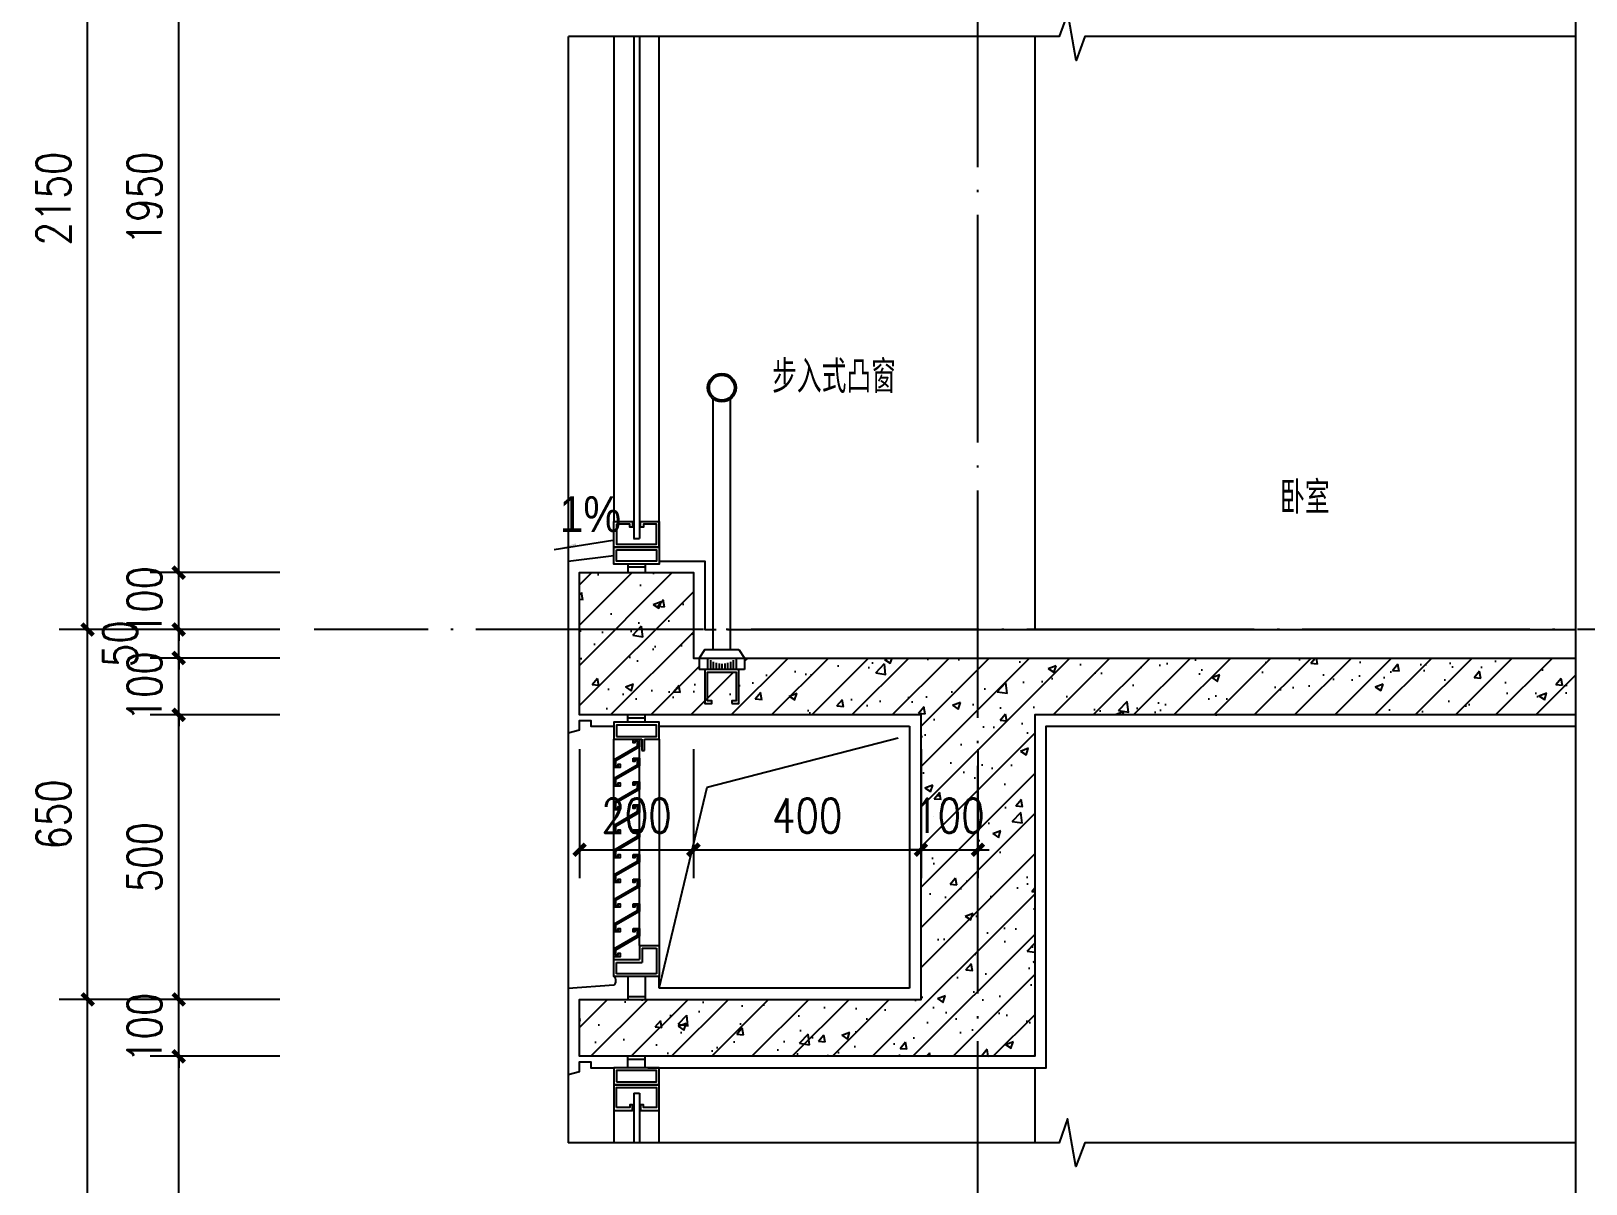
# Model space of a CAD drawing. Extents: x 718358 to 1668613, y -348838 to -159582.
# Drawn here: x 838626 to 841359, y -330891 to -328865 of the extents above; entities that cross this region are included whole.
import ezdxf

# ---------------------------------------------------------------- set-up
doc = ezdxf.new("R2010")
doc.units = 0
doc.header["$LTSCALE"] = 1000
doc.linetypes.add('DOTE', pattern=[2.42, 2, -0.2, 0.02, -0.2])
for name, color, linetype in [('建-可见线', 7, 'Continuous'), ('建-图例填充', 251, 'Continuous'), ('建-墙体', 2, 'Continuous'), ('建-尺寸', 73, 'Continuous'), ('建-房间名', 7, 'Continuous'), ('建-楼梯-护栏', 163, 'Continuous'), ('建-符号', 3, 'Continuous'), ('建-轮廓线', 7, 'Continuous'), ('建-轴网', 14, 'DOTE'), ('建-门窗剖', 4, 'Continuous'), ('建-阳台', 5, 'Continuous')]:
    doc.layers.add(name, color=color, linetype=linetype)
doc.styles.add('_TCH_DIM', font='gt单线西文.shx', dxfattribs={"width": 0.8, "bigfont": 'gt单线中文.shx'})
doc.styles.add('_TCH_SPACE', font='gt单线西文.shx', dxfattribs={"width": 0.8, "height": 5, "bigfont": 'gt单线中文.shx'})
doc.styles.add('DIM_FONT', font='SIMPLEX.shx', dxfattribs={"width": 0.8, "bigfont": 'GBCBIG.shx'})
doc.dimstyles.new('DIMN20', dxfattribs={"dimscale": 0.2, "dimtxt": 300, "dimasz": 100, "dimexe": 250, "dimexo": 300, "dimgap": 150, "dimtad": 1, "dimdec": 0, "dimzin": 0, "dimdsep": 46, "dimtxsty": 'DIM_FONT', "dimblk": 'ARCHTICK', "dimcen": 0.09, "dimdle": 1, "dimclrt": 7, "dimazin": 2, "dimtfac": 1, "dimtdec": 0, "dimtix": 1, "dimtmove": 2, "dimatfit": 3, "dimldrblk": 'ARCHTICK', "dimfxl": 1, "dimtolj": 1, "dimtzin": 0, "dimarcsym": 0})

# ---------------------------------------------------------------- blocks, each defined once
blk = doc.blocks.new('erff')
at = {"layer": '建-门窗剖'}
for p, q in [((462192.4, 68441.5), (462192.4, 68454.4)), ((462222.4, 68441.5), (462222.4, 68454.4)), ((462192.4, 68449.4), (462222.4, 68449.4)), ((462216.8, 68411.5), (462216.8, 68392.1)), ((462221.2, 68392.1), (462221.2, 68411.5)), ((462216.8, 68392.1), (462221.2, 68392.1))]:
    blk.add_line(p, q, dxfattribs=at)
blk.add_lwpolyline([(462221.2, 68411.5), (462247.4, 68411.5), (462247.4, 68441.5), (462167.4, 68441.5), (462167.4, 68411.5), (462216.8, 68411.5)], dxfattribs=at)
blk.add_lwpolyline([(462172.4, 68416.5), (462242.4, 68416.5), (462242.4, 68436.5), (462172.4, 68436.5)], close=True, dxfattribs=at)
blk = doc.blocks.new('edffd')
at = {"layer": '建-门窗剖'}
for p, q in [((462212.4, 66249.4), (462247.4, 66249.4)), ((462212.4, 66249.4), (462212.4, 66224.4)), ((462217.4, 66244.4), (462242.4, 66244.4)), ((462217.4, 66244.4), (462217.4, 66219.4)), ((462242.4, 66244.4), (462242.4, 66199.4)), ((462247.4, 66249.4), (462247.4, 66194.4)), ((462167.4, 66194.4), (462167.4, 66224.4)), ((462167.4, 66224.4), (462212.4, 66224.4)), ((462172.4, 66199.4), (462172.4, 66219.4)), ((462172.4, 66219.4), (462217.4, 66219.4)), ((462247.4, 66194.4), (462167.4, 66194.4)), ((462242.4, 66199.4), (462172.4, 66199.4)), ((462192.4, 66194.4), (462192.4, 66154.4)), ((462222.4, 66194.4), (462222.4, 66154.4)), ((462192.4, 66159.4), (462222.4, 66159.4))]:
    blk.add_line(p, q, dxfattribs=at)
blk = doc.blocks.new('fghghsadtdsf')
at = {"layer": '建-门窗剖'}
for p, q in [((845546.3, -328368.8), (845546.3, -327981.7)), ((845591.3, -328343.8), (845591.3, -327981.7)), ((845626.3, -327981.7), (845626.3, -328343.8))]:
    blk.add_line(p, q, dxfattribs=at)
for points in [[(845580.3, -327981.7), (845591.3, -327981.7), (845591.3, -327995.2), (845549.3, -328019.4), (845549.3, -328028.2), (845554.3, -328028.2), (845554.3, -328025.2), (845557.3, -328025.2), (845557.3, -328031.2), (845546.3, -328031.2), (845546.3, -328017.7), (845588.3, -327993.5), (845588.3, -327984.7), (845583.3, -327984.7), (845583.3, -327987.7), (845580.3, -327987.7)], [(845580.3, -328014.7), (845591.3, -328014.7), (845591.3, -328028.2), (845549.3, -328052.5), (845549.3, -328061.2), (845554.3, -328061.2), (845554.3, -328058.2), (845557.3, -328058.2), (845557.3, -328064.2), (845546.3, -328064.2), (845546.3, -328050.7), (845588.3, -328026.5), (845588.3, -328017.7), (845583.3, -328017.7), (845583.3, -328020.7), (845580.3, -328020.7)], [(845580.3, -328056.5), (845591.3, -328056.5), (845591.3, -328069.9), (845549.3, -328094.2), (845549.3, -328102.9), (845554.3, -328102.9), (845554.3, -328099.9), (845557.3, -328099.9), (845557.3, -328105.9), (845546.3, -328105.9), (845546.3, -328092.4), (845588.3, -328068.2), (845588.3, -328059.5), (845583.3, -328059.5), (845583.3, -328062.5), (845580.3, -328062.5)], [(845580.3, -328097), (845591.3, -328097), (845591.3, -328110.5), (845549.3, -328134.7), (845549.3, -328143.5), (845554.3, -328143.5), (845554.3, -328140.5), (845557.3, -328140.5), (845557.3, -328146.5), (845546.3, -328146.5), (845546.3, -328133), (845588.3, -328108.8), (845588.3, -328100), (845583.3, -328100), (845583.3, -328103), (845580.3, -328103)], [(845580.3, -328140.5), (845591.3, -328140.5), (845591.3, -328153.9), (845549.3, -328178.2), (845549.3, -328186.9), (845554.3, -328186.9), (845554.3, -328183.9), (845557.3, -328183.9), (845557.3, -328189.9), (845546.3, -328189.9), (845546.3, -328176.5), (845588.3, -328152.2), (845588.3, -328143.5), (845583.3, -328143.5), (845583.3, -328146.5), (845580.3, -328146.5)], [(845580.3, -328183.9), (845591.3, -328183.9), (845591.3, -328197.4), (845549.3, -328221.6), (845549.3, -328230.4), (845554.3, -328230.4), (845554.3, -328227.4), (845557.3, -328227.4), (845557.3, -328233.4), (845546.3, -328233.4), (845546.3, -328219.9), (845588.3, -328195.6), (845588.3, -328186.9), (845583.3, -328186.9), (845583.3, -328189.9), (845580.3, -328189.9)], [(845580.3, -328227.4), (845591.3, -328227.4), (845591.3, -328240.8), (845549.3, -328265.1), (845549.3, -328273.8), (845554.3, -328273.8), (845554.3, -328270.8), (845557.3, -328270.8), (845557.3, -328276.8), (845546.3, -328276.8), (845546.3, -328263.3), (845588.3, -328239.1), (845588.3, -328230.4), (845583.3, -328230.4), (845583.3, -328233.4), (845580.3, -328233.4)], [(845580.3, -328270.8), (845591.3, -328270.8), (845591.3, -328284.3), (845549.3, -328308.5), (845549.3, -328317.3), (845554.3, -328317.3), (845554.3, -328314.3), (845557.3, -328314.3), (845557.3, -328320.3), (845546.3, -328320.3), (845546.3, -328306.8), (845588.3, -328282.5), (845588.3, -328273.8), (845583.3, -328273.8), (845583.3, -328276.8), (845580.3, -328276.8)], [(845580.3, -328314.3), (845591.3, -328314.3), (845591.3, -328327.7), (845549.3, -328352), (845549.3, -328360.7), (845554.3, -328360.7), (845554.3, -328357.7), (845557.3, -328357.7), (845557.3, -328363.7), (845546.3, -328363.7), (845546.3, -328350.2), (845588.3, -328326), (845588.3, -328317.3), (845583.3, -328317.3), (845583.3, -328320.3), (845580.3, -328320.3)]]:
    blk.add_lwpolyline(points, close=True, dxfattribs=at)
at = {"layer": '建-阳台'}
for name, p in [('erff', (383378.9, -396393.2)), ('edffd', (383378.9, -394593.2))]:
    blk.add_blockref(name, p, dxfattribs=at)
blk = doc.blocks.new('4d')
at = {"layer": '建-门窗剖'}
for p, q in [((465583.3, 69315.1), (465593.3, 69315.1)), ((465573.3, 69270.1), (465573.3, 69255.1)), ((465573.3, 69265.1), (465603.3, 69265.1)), ((465603.3, 69270.1), (465603.3, 69255.1))]:
    blk.add_line(p, q, dxfattribs=at)
for points in [[(465553.3, 69340.1), (465553.3, 69305.1), (465623.3, 69305.1), (465623.3, 69340.1), (465600.3, 69340.1), (465600.3, 69335.1), (465595.3, 69335.1), (465595.3, 69345.1), (465628.3, 69345.1), (465628.3, 69300.1), (465548.3, 69300.1), (465548.3, 69345.1), (465581.3, 69345.1), (465581.3, 69335.1), (465576.3, 69335.1), (465576.3, 69340.1)], [(465548.3, 69300.1), (465628.3, 69300.1), (465628.3, 69270.1), (465548.3, 69270.1)], [(465553.3, 69295.1), (465623.3, 69295.1), (465623.3, 69275.1), (465553.3, 69275.1)]]:
    blk.add_lwpolyline(points, close=True, dxfattribs=at)
blk = doc.blocks.new('fgfddfd')
at = {"layer": '建-门窗剖'}
for p, q in [((840271.7, -328874.4), (840271.7, -329726.5)), ((840306.7, -328874.4), (840306.7, -329756.5)), ((840316.7, -328874.4), (840316.7, -329756.5)), ((840351.7, -329771.5), (840351.7, -328874.4))]:
    blk.add_line(p, q, dxfattribs=at)
at = {"layer": '建-阳台'}
blk.add_blockref('4d', (374723.3, -399071.6), dxfattribs=at)
blk = doc.blocks.new('3daf')
at = {"layer": '建-门窗剖'}
for p, q in [((465603.3, 73038.2), (465573.3, 73038.2)), ((465573.3, 73018.2), (465573.3, 73038.2)), ((465573.3, 73033.2), (465603.3, 73033.2)), ((465603.3, 73018.2), (465603.3, 73038.2))]:
    blk.add_line(p, q, dxfattribs=at)
for points in [[(465548.3, 72988.2), (465628.3, 72988.2), (465628.3, 73018.2), (465548.3, 73018.2)], [(465553.3, 72948.2), (465553.3, 72983.2), (465623.3, 72983.2), (465623.3, 72948.2), (465600.3, 72948.2), (465600.3, 72953.2), (465595.3, 72953.2), (465595.3, 72943.2), (465628.3, 72943.2), (465628.3, 72988.2), (465548.3, 72988.2), (465548.3, 72943.2), (465581.3, 72943.2), (465581.3, 72953.2), (465576.3, 72953.2), (465576.3, 72948.2)], [(465553.3, 72993.2), (465623.3, 72993.2), (465623.3, 73013.2), (465553.3, 73013.2)]]:
    blk.add_lwpolyline(points, close=True, dxfattribs=at)
blk = doc.blocks.new('ffgdsgdfsg')
at = {"layer": '建-门窗剖'}
for p, q in [((840306.7, -330731.5), (840306.7, -330818.4)), ((840306.7, -330731.5), (840316.7, -330731.5)), ((840316.7, -330731.5), (840316.7, -330818.4)), ((840271.7, -330761.5), (840271.7, -330818.4)), ((840351.7, -330818.4), (840351.7, -330761.5))]:
    blk.add_line(p, q, dxfattribs=at)
at = {"layer": '建-阳台'}
blk.add_blockref('3daf', (374723.3, -403704.7), dxfattribs=at)
blk = doc.blocks.new('A$C7DA27D25')
for p, q in [((25, 95), (25, 535)), ((55, 95), (55, 535)), ((10, 95), (0, 80)), ((10, 95), (70, 95)), ((70, 95), (80, 80)), ((0, 80), (0, 60)), ((0, 80), (80, 80)), ((80, 60), (0, 60)), ((15, 80), (15, 60)), ((15, 75), (15, 70)), ((15, 65), (15, 60)), ((20, 76.1), (20, 60)), ((25, 73.2), (25, 60)), ((30, 71.3), (30, 60)), ((35, 70.2), (35, 60)), ((40, 69.9), (40, 60)), ((45, 70.2), (45, 60)), ((50, 71.3), (50, 60)), ((55, 73.2), (55, 60)), ((60, 76.1), (60, 60)), ((65, 80), (65, 60)), ((65, 75), (65, 70)), ((65, 65), (65, 60)), ((80, 80), (80, 60))]:
    blk.add_line(p, q)
blk.add_lwpolyline([(57.5, 0), (70, 0), (70, 60), (10, 60), (10, 0), (22.5, 0), (22.5, 5), (15, 5), (15, 55), (65, 55), (65, 5), (57.5, 5)], close=True)
for radius in [25, 22]:
    blk.add_circle((40, 555), radius)
blk = doc.blocks.new('_ArchTick')
at = {"color": 0, "linetype": 'ByBlock', "const_width": 0.4}
blk.add_lwpolyline([(-0.5, -0.5), (0.5, 0.5)], dxfattribs=at)
blk = doc.blocks.new('*D1353')
at = {"layer": 'Defpoints', "color": 0, "transparency": 16777216}
for p in [(838885.6, -330666.5), (839123.4, -330666.5), (839123.4, -331781.6)]:
    blk.add_point(p, dxfattribs=at)
at = {"layer": '建-尺寸', "color": 0, "lineweight": -2, "transparency": 16777216}
for p, q in [((839063.4, -330666.5), (838835.6, -330666.5)), ((838885.6, -331781.8), (838885.6, -330666.3)), ((839063.4, -331781.6), (838835.6, -331781.6))]:
    blk.add_line(p, q, dxfattribs=at)
at = {"layer": '建-尺寸', "color": 0, "lineweight": -2, "transparency": 16777216, "xscale": 20, "yscale": 20, "zscale": 20}
for p, rotation in [((838885.6, -330666.5), 90), ((838885.6, -331781.6), 270)]:
    blk.add_blockref('_ArchTick', p, dxfattribs=dict(at, rotation=rotation))
at = {"layer": '建-尺寸', "color": 7, "transparency": 16777216, "insert": (838825.6, -331224.1), "char_height": 60, "attachment_point": 5, "rotation": 90, "style": 'DIM_FONT'}
blk.add_mtext('\\A1;1950', dxfattribs=at)
blk = doc.blocks.new('*D1354')
at = {"layer": 'Defpoints', "color": 0, "transparency": 16777216}
for p in [(838885.6, -330566.5), (839123.4, -330566.5), (839123.4, -330666.5)]:
    blk.add_point(p, dxfattribs=at)
at = {"layer": '建-尺寸', "color": 0, "lineweight": -2, "transparency": 16777216}
for p, q in [((838885.6, -330566.5), (838885.6, -330546.5)), ((839063.4, -330566.5), (838835.6, -330566.5)), ((838885.6, -330666.5), (838885.6, -330566.5)), ((839063.4, -330666.5), (838835.6, -330666.5)), ((838885.6, -330666.5), (838885.6, -330686.5))]:
    blk.add_line(p, q, dxfattribs=at)
at = {"layer": '建-尺寸', "color": 0, "lineweight": -2, "transparency": 16777216, "xscale": 20, "yscale": 20, "zscale": 20}
for p, rotation in [((838885.6, -330566.5), 270), ((838885.6, -330666.5), 90)]:
    blk.add_blockref('_ArchTick', p, dxfattribs=dict(at, rotation=rotation))
at = {"layer": '建-尺寸', "color": 7, "transparency": 16777216, "insert": (838825.6, -330616.5), "char_height": 60, "attachment_point": 5, "rotation": 90, "style": 'DIM_FONT'}
blk.add_mtext('\\A1;100', dxfattribs=at)
blk = doc.blocks.new('*D1355')
at = {"layer": 'Defpoints', "color": 0, "transparency": 16777216}
for p in [(838885.6, -330066.5), (839123.4, -330066.5), (839123.4, -330566.5)]:
    blk.add_point(p, dxfattribs=at)
at = {"layer": '建-尺寸', "color": 0, "lineweight": -2, "transparency": 16777216}
for p, q in [((839063.4, -330066.5), (838835.6, -330066.5)), ((838885.6, -330566.7), (838885.6, -330066.3)), ((839063.4, -330566.5), (838835.6, -330566.5))]:
    blk.add_line(p, q, dxfattribs=at)
at = {"layer": '建-尺寸', "color": 0, "lineweight": -2, "transparency": 16777216, "xscale": 20, "yscale": 20, "zscale": 20}
for p, rotation in [((838885.6, -330066.5), 90), ((838885.6, -330566.5), 270)]:
    blk.add_blockref('_ArchTick', p, dxfattribs=dict(at, rotation=rotation))
at = {"layer": '建-尺寸', "color": 7, "transparency": 16777216, "insert": (838825.6, -330316.5), "char_height": 60, "attachment_point": 5, "rotation": 90, "style": 'DIM_FONT'}
blk.add_mtext('\\A1;500', dxfattribs=at)
blk = doc.blocks.new('*D1356')
at = {"layer": 'Defpoints', "color": 0, "transparency": 16777216}
for p in [(838885.6, -329966.5), (839123.4, -329966.5), (839123.4, -330066.5)]:
    blk.add_point(p, dxfattribs=at)
at = {"layer": '建-尺寸', "color": 0, "lineweight": -2, "transparency": 16777216}
for p, q in [((838885.6, -329966.5), (838885.6, -329946.5)), ((839063.4, -329966.5), (838835.6, -329966.5)), ((838885.6, -330066.5), (838885.6, -329966.5)), ((839063.4, -330066.5), (838835.6, -330066.5)), ((838885.6, -330066.5), (838885.6, -330086.5))]:
    blk.add_line(p, q, dxfattribs=at)
at = {"layer": '建-尺寸', "color": 0, "lineweight": -2, "transparency": 16777216, "xscale": 20, "yscale": 20, "zscale": 20}
for p, rotation in [((838885.6, -329966.5), 270), ((838885.6, -330066.5), 90)]:
    blk.add_blockref('_ArchTick', p, dxfattribs=dict(at, rotation=rotation))
at = {"layer": '建-尺寸', "color": 7, "transparency": 16777216, "insert": (838825.6, -330016.5), "char_height": 60, "attachment_point": 5, "rotation": 90, "style": 'DIM_FONT'}
blk.add_mtext('\\A1;100', dxfattribs=at)
blk = doc.blocks.new('*D1357')
at = {"layer": 'Defpoints', "color": 0, "transparency": 16777216}
for p in [(838885.6, -329916.5), (839123.4, -329916.5), (839123.4, -329966.5)]:
    blk.add_point(p, dxfattribs=at)
at = {"layer": '建-尺寸', "color": 0, "lineweight": -2, "transparency": 16777216}
for p, q in [((838885.6, -329916.5), (838885.6, -329896.5)), ((839063.4, -329916.5), (838835.6, -329916.5)), ((838885.6, -329966.5), (838885.6, -329916.5)), ((839063.4, -329966.5), (838835.6, -329966.5)), ((838885.6, -329966.5), (838885.6, -329986.5))]:
    blk.add_line(p, q, dxfattribs=at)
at = {"layer": '建-尺寸', "color": 0, "lineweight": -2, "transparency": 16777216, "xscale": 20, "yscale": 20, "zscale": 20}
for p, rotation in [((838885.6, -329916.5), 270), ((838885.6, -329966.5), 90)]:
    blk.add_blockref('_ArchTick', p, dxfattribs=dict(at, rotation=rotation))
at = {"layer": '建-尺寸', "color": 7, "transparency": 16777216, "insert": (838782.6, -329941.5), "char_height": 60, "attachment_point": 5, "rotation": 90, "style": 'DIM_FONT'}
blk.add_mtext('\\A1;50', dxfattribs=at)
blk = doc.blocks.new('*D1358')
at = {"layer": 'Defpoints', "color": 0, "transparency": 16777216}
for p in [(838885.6, -329816.5), (839123.4, -329816.5), (839123.4, -329916.5)]:
    blk.add_point(p, dxfattribs=at)
at = {"layer": '建-尺寸', "color": 0, "lineweight": -2, "transparency": 16777216}
for p, q in [((839063.4, -329816.5), (838835.6, -329816.5)), ((838885.6, -329816.5), (838885.6, -329796.5)), ((838885.6, -329916.5), (838885.6, -329816.5)), ((839063.4, -329916.5), (838835.6, -329916.5)), ((838885.6, -329916.5), (838885.6, -329936.5))]:
    blk.add_line(p, q, dxfattribs=at)
at = {"layer": '建-尺寸', "color": 0, "lineweight": -2, "transparency": 16777216, "xscale": 20, "yscale": 20, "zscale": 20}
for p, rotation in [((838885.6, -329816.5), 270), ((838885.6, -329916.5), 90)]:
    blk.add_blockref('_ArchTick', p, dxfattribs=dict(at, rotation=rotation))
at = {"layer": '建-尺寸', "color": 7, "transparency": 16777216, "insert": (838825.6, -329866.5), "char_height": 60, "attachment_point": 5, "rotation": 90, "style": 'DIM_FONT'}
blk.add_mtext('\\A1;100', dxfattribs=at)
blk = doc.blocks.new('*D1359')
at = {"layer": 'Defpoints', "color": 0, "transparency": 16777216}
for p in [(838885.6, -328501.5), (839123.4, -328501.5), (839123.4, -329816.5)]:
    blk.add_point(p, dxfattribs=at)
at = {"layer": '建-尺寸', "color": 0, "lineweight": -2, "transparency": 16777216}
for p, q in [((839063.4, -328501.5), (838835.6, -328501.5)), ((838885.6, -329816.7), (838885.6, -328501.3)), ((839063.4, -329816.5), (838835.6, -329816.5))]:
    blk.add_line(p, q, dxfattribs=at)
at = {"layer": '建-尺寸', "color": 0, "lineweight": -2, "transparency": 16777216, "xscale": 20, "yscale": 20, "zscale": 20}
for p, rotation in [((838885.6, -328501.5), 90), ((838885.6, -329816.5), 270)]:
    blk.add_blockref('_ArchTick', p, dxfattribs=dict(at, rotation=rotation))
at = {"layer": '建-尺寸', "color": 7, "transparency": 16777216, "insert": (838825.6, -329159), "char_height": 60, "attachment_point": 5, "rotation": 90, "style": 'DIM_FONT'}
blk.add_mtext('\\A1;1950', dxfattribs=at)
blk = doc.blocks.new('*D1389')
at = {"layer": 'Defpoints', "color": 0, "transparency": 16777216}
for p in [(839590.2, -330066.5), (839790.2, -330066.5), (839790.2, -330303.5)]:
    blk.add_point(p, dxfattribs=at)
at = {"layer": '建-尺寸', "color": 0, "lineweight": -2, "transparency": 16777216}
for p, q in [((839590.2, -330126.5), (839590.2, -330353.5)), ((839790.2, -330126.5), (839790.2, -330353.5)), ((839590, -330303.5), (839790.4, -330303.5))]:
    blk.add_line(p, q, dxfattribs=at)
at = {"layer": '建-尺寸', "color": 0, "lineweight": -2, "transparency": 16777216, "xscale": 20, "yscale": 20, "zscale": 20, "rotation": 180}
blk.add_blockref('_ArchTick', (839590.2, -330303.5), dxfattribs=at)
at = {"layer": '建-尺寸', "color": 0, "lineweight": -2, "transparency": 16777216, "xscale": 20, "yscale": 20, "zscale": 20}
blk.add_blockref('_ArchTick', (839790.2, -330303.5), dxfattribs=at)
at = {"layer": '建-尺寸', "color": 7, "transparency": 16777216, "insert": (839690.2, -330243.5), "char_height": 60, "attachment_point": 5, "style": 'DIM_FONT'}
blk.add_mtext('\\A1;200', dxfattribs=at)
blk = doc.blocks.new('*D1390')
at = {"layer": 'Defpoints', "color": 0, "transparency": 16777216}
for p in [(839790.2, -330066.5), (840190.2, -330066.5), (840190.2, -330303.5)]:
    blk.add_point(p, dxfattribs=at)
at = {"layer": '建-尺寸', "color": 0, "lineweight": -2, "transparency": 16777216}
for p, q in [((839790.2, -330126.5), (839790.2, -330353.5)), ((840190.2, -330126.5), (840190.2, -330353.5)), ((839790, -330303.5), (840190.4, -330303.5))]:
    blk.add_line(p, q, dxfattribs=at)
at = {"layer": '建-尺寸', "color": 0, "lineweight": -2, "transparency": 16777216, "xscale": 20, "yscale": 20, "zscale": 20, "rotation": 180}
blk.add_blockref('_ArchTick', (839790.2, -330303.5), dxfattribs=at)
at = {"layer": '建-尺寸', "color": 0, "lineweight": -2, "transparency": 16777216, "xscale": 20, "yscale": 20, "zscale": 20}
blk.add_blockref('_ArchTick', (840190.2, -330303.5), dxfattribs=at)
at = {"layer": '建-尺寸', "color": 7, "transparency": 16777216, "insert": (839990.2, -330243.5), "char_height": 60, "attachment_point": 5, "style": 'DIM_FONT'}
blk.add_mtext('\\A1;400', dxfattribs=at)
blk = doc.blocks.new('*D1391')
at = {"layer": 'Defpoints', "color": 0, "transparency": 16777216}
for p in [(840190.2, -330066.5), (840290.2, -330066.5), (840290.2, -330303.5)]:
    blk.add_point(p, dxfattribs=at)
at = {"layer": '建-尺寸', "color": 0, "lineweight": -2, "transparency": 16777216}
for p, q in [((840190.2, -330126.5), (840190.2, -330353.5)), ((840290.2, -330126.5), (840290.2, -330353.5)), ((840190.2, -330303.5), (840170.2, -330303.5)), ((840190.2, -330303.5), (840290.2, -330303.5)), ((840290.2, -330303.5), (840310.2, -330303.5))]:
    blk.add_line(p, q, dxfattribs=at)
at = {"layer": '建-尺寸', "color": 0, "lineweight": -2, "transparency": 16777216, "xscale": 20, "yscale": 20, "zscale": 20}
blk.add_blockref('_ArchTick', (840190.2, -330303.5), dxfattribs=at)
at = {"layer": '建-尺寸', "color": 0, "lineweight": -2, "transparency": 16777216, "xscale": 20, "yscale": 20, "zscale": 20, "rotation": 180}
blk.add_blockref('_ArchTick', (840290.2, -330303.5), dxfattribs=at)
at = {"layer": '建-尺寸', "color": 7, "transparency": 16777216, "insert": (840240.2, -330243.5), "char_height": 60, "attachment_point": 5, "style": 'DIM_FONT'}
blk.add_mtext('\\A1;100', dxfattribs=at)
blk = doc.blocks.new('*D1399')
at = {"layer": 'Defpoints', "color": 0, "transparency": 16777216}
for p in [(838725.6, -330566.5), (839123.4, -330566.5), (839123.4, -331881.6)]:
    blk.add_point(p, dxfattribs=at)
at = {"layer": '建-尺寸', "color": 0, "lineweight": -2, "transparency": 16777216}
for p, q in [((839063.4, -330566.5), (838675.6, -330566.5)), ((838725.6, -331881.8), (838725.6, -330566.3)), ((839063.4, -331881.6), (838675.6, -331881.6))]:
    blk.add_line(p, q, dxfattribs=at)
at = {"layer": '建-尺寸', "color": 0, "lineweight": -2, "transparency": 16777216, "xscale": 20, "yscale": 20, "zscale": 20}
for p, rotation in [((838725.6, -330566.5), 90), ((838725.6, -331881.6), 270)]:
    blk.add_blockref('_ArchTick', p, dxfattribs=dict(at, rotation=rotation))
at = {"layer": '建-尺寸', "color": 7, "transparency": 16777216, "insert": (838665.6, -331224.1), "char_height": 60, "attachment_point": 5, "rotation": 90, "style": 'DIM_FONT'}
blk.add_mtext('\\A1;2150', dxfattribs=at)
blk = doc.blocks.new('*D1400')
at = {"layer": 'Defpoints', "color": 0, "transparency": 16777216}
for p in [(838725.6, -329916.5), (839123.4, -329916.5), (839123.4, -330566.5)]:
    blk.add_point(p, dxfattribs=at)
at = {"layer": '建-尺寸', "color": 0, "lineweight": -2, "transparency": 16777216}
for p, q in [((839063.4, -329916.5), (838675.6, -329916.5)), ((838725.6, -330566.7), (838725.6, -329916.3)), ((839063.4, -330566.5), (838675.6, -330566.5))]:
    blk.add_line(p, q, dxfattribs=at)
at = {"layer": '建-尺寸', "color": 0, "lineweight": -2, "transparency": 16777216, "xscale": 20, "yscale": 20, "zscale": 20}
for p, rotation in [((838725.6, -329916.5), 90), ((838725.6, -330566.5), 270)]:
    blk.add_blockref('_ArchTick', p, dxfattribs=dict(at, rotation=rotation))
at = {"layer": '建-尺寸', "color": 7, "transparency": 16777216, "insert": (838665.6, -330241.5), "char_height": 60, "attachment_point": 5, "rotation": 90, "style": 'DIM_FONT'}
blk.add_mtext('\\A1;650', dxfattribs=at)
blk = doc.blocks.new('*D1401')
at = {"layer": 'Defpoints', "color": 0, "transparency": 16777216}
for p in [(838725.6, -328401.5), (839123.4, -328401.5), (839123.4, -329916.5)]:
    blk.add_point(p, dxfattribs=at)
at = {"layer": '建-尺寸', "color": 0, "lineweight": -2, "transparency": 16777216}
for p, q in [((839063.4, -328401.5), (838675.6, -328401.5)), ((838725.6, -329916.7), (838725.6, -328401.3)), ((839063.4, -329916.5), (838675.6, -329916.5))]:
    blk.add_line(p, q, dxfattribs=at)
at = {"layer": '建-尺寸', "color": 0, "lineweight": -2, "transparency": 16777216, "xscale": 20, "yscale": 20, "zscale": 20}
for p, rotation in [((838725.6, -328401.5), 90), ((838725.6, -329916.5), 270)]:
    blk.add_blockref('_ArchTick', p, dxfattribs=dict(at, rotation=rotation))
at = {"layer": '建-尺寸', "color": 7, "transparency": 16777216, "insert": (838665.6, -329159), "char_height": 60, "attachment_point": 5, "rotation": 90, "style": 'DIM_FONT'}
blk.add_mtext('\\A1;2150', dxfattribs=at)

msp = doc.modelspace()

# ---------------------------------------------------------------- hatches: boundary and pattern name
at = {"layer": '建-图例填充'}
h = msp.add_hatch(dxfattribs=at)
h.set_pattern_fill('钢筋混凝土', color=256, scale=20, style=0)
h.set_pattern_definition([(45, (-621.426, 0), (-35.355339, 35.355339), []), (50, (-621.43, 0), (143.452037, -12.550427), [15, -165]), (355, (-621.43, 0), (-27.750267, 150.438427), [12, -132]), (100.4514, (-609.47, -1.05), (115.701876, 137.887908), [12.748038, -140.228422]), (46.1842, (-621.43, 40), (213.44821, -33.103803), [22.5, -247.5]), (96.6356, (-603.64, 37.24), (186.93254, 194.823574), [19.12206, -210.3426]), (351.1842, (-621.43, 40), (186.93239, 194.82372), [18, -198]), (21, (-601.43, 30), (119.38141, -80.523778), [15, -165]), (326, (-601.43, 30), (48.663066, 145.03001), [12, -132]), (71.4514, (-591.48, 23.29), (168.044526, 64.5061), [12.748038, -140.228422]), (37.5, (-621.426, 0), (2.431971, 66.5787708), [0, -130.4, 0, -134, 0, -132.5]), (7.5, (-621.426, 0), (52.6139075, 78.8823424), [0, -76.4, 0, -127.4, 0, -50.5]), (327.5, (-666.026, 0), (106.7644872, -4.5109743), [0, -50, 0, -156, 0, -207]), (317.5, (-686.03, 0), (116.637234, 20.020996), [0, -65, 0, -103.6, 0, -147])])
h.paths.add_polyline_path([(839815.2, -329986.5), (839865.2, -329986.5), (839865.2, -329971.5), (839815.2, -329971.5)])
h.paths.add_polyline_path([(839865.2, -329991.5), (839815.2, -329991.5), (839815.2, -330021.5), (839822.7, -330021.5), (839822.7, -330026.5), (839810.2, -330026.5), (839810.2, -329986.5), (839800.2, -329986.5), (839800.2, -329966.5), (839790.2, -329966.5), (839790.2, -329816.5), (839590.2, -329816.5), (839590.2, -330066.5), (840190.2, -330066.5), (840190.3, -330566.5), (839590.2, -330566.5), (839590.2, -330666.5), (840390.2, -330666.5), (840390.2, -330066.5), (841340.6, -330066.5), (841340.6, -329966.5), (839880.2, -329966.5), (839880.2, -329986.5), (839870.2, -329986.5), (839870.2, -330026.5), (839857.7, -330026.5), (839857.7, -330021.5), (839865.2, -330021.5)])
at = {"layer": '建-符号'}
msp.add_hatch(color=256, dxfattribs=at).paths.add_polyline_path([(839545.2, -329776.5), (839584.7, -329770.3), (839583.8, -329765)])

# ---------------------------------------------------------------- linework, layer by layer
at = {"layer": '建-可见线'}
for p, q in [((839570.2, -329796.5), (839650.2, -329786.5)), ((839730.2, -330086.5), (840170.2, -330086.5)), ((840170.2, -330086.5), (840170.2, -330546.5)), ((839730.2, -330546.5), (839730.2, -330526.5)), ((840170.2, -330546.5), (839730.2, -330546.5))]:
    msp.add_line(p, q, dxfattribs=at)
for points in [[(839570.2, -329796.5), (839570.2, -330098.2), (839570.2, -330098.2), (839590.2, -330093), (839590.2, -330086.5), (839590.2, -330076.5), (839610.2, -330076.5), (839610.2, -330086.5), (839650.2, -330086.5)], [(839730.2, -329796.5), (839810.2, -329796.5), (839810.2, -329916.5), (839830.2, -329916.5)], [(839850.2, -329916.5), (841340.6, -329916.5)], [(839710.2, -330686.5), (840410.2, -330686.5), (840410.2, -330086.5), (841340.6, -330086.5)], [(839650.2, -330541.5), (839570.2, -330547.1), (839570.2, -330698.2), (839590.2, -330693), (839590.2, -330686.5), (839590.2, -330676.5), (839610.2, -330676.5), (839610.2, -330686.5), (839610.2, -330686.5), (839650.2, -330686.5)]]:
    msp.add_lwpolyline(points, dxfattribs=at)
at = {"layer": '建-图例填充'}
msp.add_lwpolyline([(839730.2, -330546.5), (839814.2, -330193.5), (840150.2, -330106.5)], dxfattribs=at)
at = {"layer": '建-墙体'}
for points in [[(841340.6, -330066.5), (840390.2, -330066.5), (840390.2, -330666.5), (839590.2, -330666.5), (839590.2, -330566.5), (840190.3, -330566.5), (840190.2, -330066.5), (839590.2, -330066.5), (839590.2, -329816.5), (839790.2, -329816.5), (839790.2, -329966.5), (839810.2, -329966.5)], [(839870.2, -329966.5), (841340.6, -329966.5)]]:
    msp.add_lwpolyline(points, dxfattribs=at)
at = {"layer": '建-符号'}
for points in [[(841340.6, -320529.5), (841340.6, -327940.2), (841382.6, -327955.5), (841298.6, -327970.3), (841340.6, -327985.2), (841340.6, -335395.9)], [(841341, -328874.4), (840478.3, -328874.4), (840463, -328916.4), (840448.2, -328832.4), (840433.3, -328874.4), (839570.6, -328874.4)], [(839648.7, -329760.1), (839545.2, -329776.5)], [(841340.6, -330818.4), (840477.9, -330818.4), (840462.6, -330860.4), (840447.8, -330776.4), (840432.9, -330818.4), (839570.2, -330818.4)]]:
    msp.add_lwpolyline(points, dxfattribs=at)
at = {"layer": '建-轮廓线', "color": 253}
for p, q in [((839570.2, -328874.4), (839570.2, -330547.1)), ((840390.2, -328874.4), (840390.2, -329916.5)), ((840390.2, -330686.5), (840390.2, -330818.4)), ((839570.2, -330698.2), (839570.2, -330818.4))]:
    msp.add_line(p, q, dxfattribs=at)
at = {"layer": '建-轮廓线'}
msp.add_arc((839644.8, -330534), 9.28, 306.0642, 53.9358, dxfattribs=at)
at = {"layer": '建-轴网', "ltscale": 0.2}
for p, q in [((840290.3, -335395.9), (840290.3, -320766)), ((843196, -329916.5), (839123.4, -329916.5))]:
    msp.add_line(p, q, dxfattribs=at)

# ---------------------------------------------------------------- block references
at = {"layer": '建-可见线'}
for name, p in [('fgfddfd', (-621.4, 0)), ('fghghsadtdsf', (-5896.1, -2127.7)), ('ffgdsgdfsg', (-621.4, 0))]:
    msp.add_blockref(name, p, dxfattribs=at)
at = {"layer": '建-楼梯-护栏'}
msp.add_blockref('A$C7DA27D25', (839800.2, -330046.5), dxfattribs=at)

# ---------------------------------------------------------------- texts
at = {"layer": '建-房间名', "style": '_TCH_SPACE', "width": 0.8}
for s, p in [('步入式凸窗', (839928.4, -329500.8)), ('卧室', (840821.1, -329713.2))]:
    msp.add_text(s, height=57.32, dxfattribs=at).set_placement(p)
at = {"layer": '建-符号', "style": '_TCH_DIM', "width": 0.888889}
msp.add_text('1%', height=63, dxfattribs=at).set_placement((839555.1, -329745.2))

# ---------------------------------------------------------------- dimensions: what is measured, and where the dimension line sits
at = {"layer": '建-尺寸'}
for p1, p2, distance, text, picture, middle in [((839123.4, -329916.5), (839123.4, -328401.5), 397.9, '2150', '*D1401', (838665.6, -329159)), ((839123.4, -329816.5), (839123.4, -328501.5), 237.9, '1950', '*D1359', (838825.6, -329159)), ((839123.4, -331881.6), (839123.4, -330566.5), 397.9, '2150', '*D1399', (838665.6, -331224.1)), ((839123.4, -331781.6), (839123.4, -330666.5), 237.9, '1950', '*D1353', (838825.6, -331224.1))]:
    dim = msp.add_aligned_dim(p1=p1, p2=p2, distance=distance, text=text, dimstyle='DIMN20', dxfattribs=at)
    dim.commit()
    dim.dimension.update_dxf_attribs({"geometry": picture, "text_midpoint": middle})
for p1, p2, distance, picture, middle in [((839123.4, -329916.5), (839123.4, -329816.5), 237.9, '*D1358', (838825.6, -329866.5)), ((839123.4, -330566.5), (839123.4, -329916.5), 397.9, '*D1400', (838665.6, -330241.5)), ((839123.4, -330066.5), (839123.4, -329966.5), 237.9, '*D1356', (838825.6, -330016.5)), ((839123.4, -330566.5), (839123.4, -330066.5), 237.9, '*D1355', (838825.6, -330316.5)), ((839590.2, -330066.5), (839790.2, -330066.5), -237, '*D1389', (839690.2, -330243.5)), ((839790.2, -330066.5), (840190.2, -330066.5), -237, '*D1390', (839990.2, -330243.5)), ((840190.2, -330066.5), (840290.2, -330066.5), -237, '*D1391', (840240.2, -330243.5)), ((839123.4, -330666.5), (839123.4, -330566.5), 237.9, '*D1354', (838825.6, -330616.5))]:
    dim = msp.add_aligned_dim(p1=p1, p2=p2, distance=distance, dimstyle='DIMN20', dxfattribs=at)
    dim.commit()
    dim.dimension.update_dxf_attribs({"geometry": picture, "text_midpoint": middle})
dim = msp.add_linear_dim(base=(838885.6, -329916.5), p1=(839123.4, -329966.5), p2=(839123.4, -329916.5), angle=90, dimstyle='DIMN20', dxfattribs=at)
dim.commit()
dim.dimension.update_dxf_attribs({"geometry": '*D1357', "text_midpoint": (838782.6, -329941.5), "dimtype": 161})

doc.saveas('drawing.dxf')
